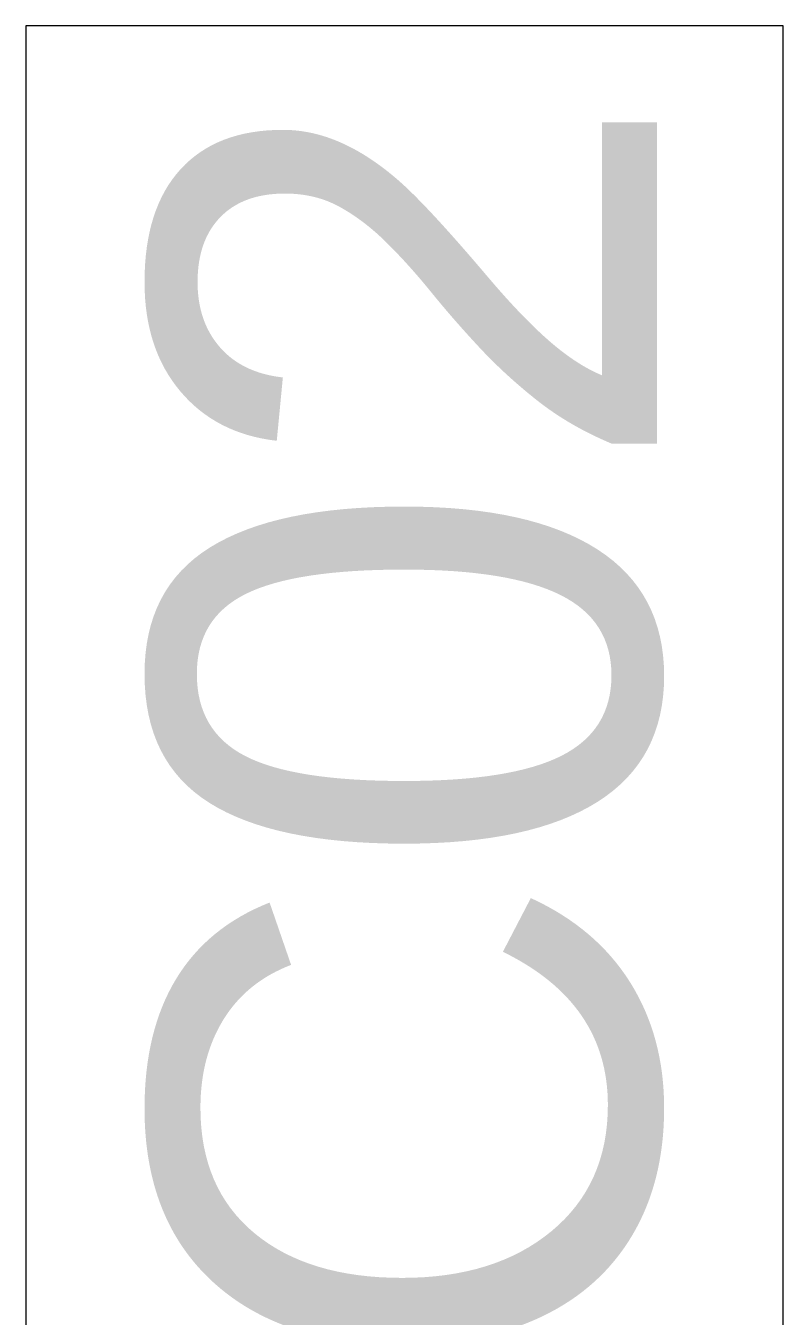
# Model space of a CAD drawing. Extents: x -1439 to 23780, y -1362 to 4476.
# Drawn here: x 20800.24 to 20815.24, y 2931.73 to 2957.29 of the extents above; entities that cross this region are included whole.
import ezdxf
from ezdxf.enums import TextEntityAlignment as Align

# ---------------------------------------------------------------- set-up
doc = ezdxf.new("R2010")
doc.units = 0
doc.header["$MEASUREMENT"] = 0
doc.layers.get('0').update_dxf_attribs({"color": 9, "lineweight": 9})
doc.layers.add('Audi$0$22', color=8, linetype='Continuous', lineweight=9)
doc.styles.add('Audi$0$Arial', font='arial.ttf', dxfattribs={"height": 2.5})

# ---------------------------------------------------------------- blocks, each defined once
blk = doc.blocks.new('Audi$0$0_wallno')
blk.add_lwpolyline([(-7.8403, 1.5), (7.9418, 1.5), (7.9418, -1.5), (-7.8403, -1.5)], close=True)
blk.add_lwpolyline([(7.9418, 0), (16.1318, 0)])
at = {"style": 'Audi$0$Arial'}
blk.add_attdef('GENISLIK', text='', height=2, dxfattribs=at).set_placement((8.4418, 0), align=Align.BOTTOM_LEFT)
blk.add_attdef('DUVARNO', text='', height=2, dxfattribs=at).set_placement((0, 0), align=Align.MIDDLE_CENTER)
blk.add_attdef('YUKSEKLIK', text='', height=2, dxfattribs=at).set_placement((8.4418, -0.5), align=Align.TOP_LEFT)
blk = doc.blocks.new('Audi$0$KAPI KODLARI ÇATI KATI')
at = {"layer": 'Audi$0$22'}
ref = blk.add_blockref('Audi$0$0_wallno', (20807.743, 2918.093), dxfattribs=dict(at, xscale=-5, yscale=5, zscale=5, rotation=90))
ref.add_attrib('DUVARNO', 'AUDI-GC02', dxfattribs={"layer": '0', "height": 10, "rotation": 90, "style": 'Audi$0$Arial'}).set_placement((20807.743, 2918.829), align=Align.MIDDLE_CENTER)

msp = doc.modelspace()

# ---------------------------------------------------------------- block references
at = {"layer": 'Audi$0$22'}
msp.add_blockref('Audi$0$KAPI KODLARI ÇATI KATI', (0, 0), dxfattribs=at)

doc.saveas('drawing.dxf')
